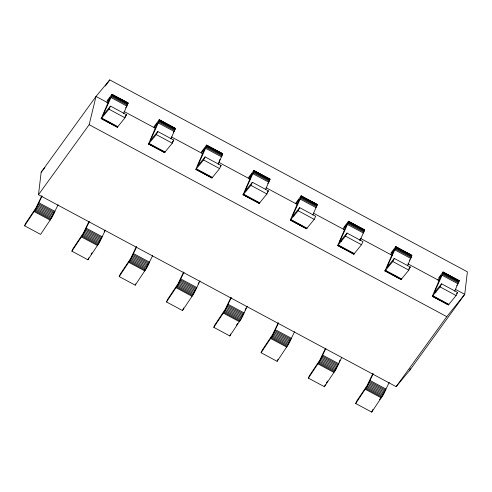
<?xml version="1.0" encoding="UTF-8"?>
<svg xmlns="http://www.w3.org/2000/svg" width="492" height="492" viewBox="0 0 492 492"><rect width="100%" height="100%" fill="white"/><g stroke="black" fill="none" stroke-linecap="round" stroke-linejoin="round"><path stroke-width="0.74" d="M117.231 126.733L117.342 127.213L125.005 117.803L126.493 114.71L110.472 106.112L103.013 115.263L111.395 96.586L112.004 94.292L107.17 100.694M123.59 113.517L128.111 102.963L111.795 94.421M164.672 151.634L164.512 152.606L172.305 143.19L173.793 140.097L157.778 131.499L150.312 140.65L158.695 121.973L159.303 119.679L154.033 126.684M170.89 138.904L175.416 128.35L174.808 128.732M211.831 177.507L211.947 177.987L219.604 168.578L221.093 165.484L205.078 156.886L197.612 166.038L205.994 147.36L206.603 145.066L201.333 152.071M218.19 164.291L222.716 153.738L206.4 145.195M259.13 202.895L259.247 203.374L266.904 193.965L268.392 190.871L252.378 182.274L244.911 191.425L253.294 172.747L253.903 170.453L248.632 177.458M265.489 189.678L270.016 179.125L253.7 170.583M296.012 203.78L299.419 199.211L290.36 220.01L306.547 228.762L314.203 219.352L315.692 216.259L299.677 207.661L292.211 216.812L300.594 198.135L301.202 195.841L295.932 202.845M312.789 215.065L317.315 204.512L300.999 195.97M353.73 253.669L353.846 254.149L361.503 244.739L362.991 241.646L346.977 233.048L339.511 242.199L347.893 223.522L348.502 221.228L343.668 227.63M360.089 240.453L364.615 229.899L348.299 221.357M401.029 279.056L401.146 279.536L408.803 270.126L410.291 267.033L394.276 258.435L386.81 267.587L395.193 248.909L395.802 246.615L390.968 253.017M407.388 265.84L411.54 256.695L411.613 255.342M448.329 304.443L448.446 304.923L456.102 295.514L457.591 292.42L441.576 283.822L434.116 292.974L442.493 274.296L443.101 272.002L438.704 277.802M454.688 291.227L459.214 280.674L442.898 272.131M38.487 194.709L41.162 172.218L96.014 96.432L109.765 79.895L467.4 271.848L464.731 294.333L409.879 370.119L396.122 386.657L38.487 194.709L89.157 124.704L96.014 96.432L108.148 102.951M117.342 127.213L101.198 118.627L110.22 97.662L106.813 102.231M164.648 152.6L148.498 144.015L157.52 123.049L154.113 127.619M259.247 203.374L243.097 194.789L252.119 173.824L248.712 178.393M353.846 254.149L337.703 245.563L346.725 224.598L343.311 229.167M401.146 279.536L385.002 270.951L394.024 249.985L390.611 254.555M448.446 304.923L432.302 296.338L441.324 275.372L437.911 279.942M409.879 370.119L410.236 368.631M173.399 132.385L173.516 132.059M267.832 183.565L267.999 183.159M58.105 204.721L51.789 217.612L40.615 234.395L24.6 225.797L25.738 223.19L36.125 207.679L41.752 195.865M105.405 230.108L99.089 242.999L87.914 259.782L71.9 251.184L73.037 248.577L83.425 233.067L88.745 221.923M87.914 259.782L88.769 257.826M152.704 255.496L146.388 268.386L135.214 285.169L119.199 276.572L120.337 273.964L130.724 258.454L136.352 246.633M135.214 285.169L135.786 283.866M200.01 280.883L193.688 293.773L182.514 310.557L166.499 301.959L167.637 299.351L178.024 283.841L183.651 272.021M182.514 310.557L183.651 307.949M247.31 306.27L240.988 319.16L229.813 335.944L213.799 327.346L214.936 324.738L225.324 309.228L230.951 297.408M229.813 335.944L230.668 333.988M294.61 331.657L288.287 344.548L277.113 361.331L261.098 352.733L262.236 350.126L272.623 334.615L278.251 322.795M277.113 361.331L277.968 359.375M341.602 357.721L335.587 369.935L324.413 386.718L308.398 378.12L309.536 375.513L319.923 360.003L325.556 348.182M324.413 386.718L325.267 384.762M389.209 382.432L382.893 395.322L371.718 412.105L355.704 403.508L356.835 400.9L367.223 385.39L372.856 373.569M371.718 412.105L372.85 409.498M125.724 107.877L125.934 107.404M409.522 260.2L409.731 259.727M456.822 285.588L457.031 285.114M24.6 225.797L35.775 209.02L42.091 196.13M53.751 213.19L54.68 211.173M71.9 251.184L83.074 234.407L89.39 221.517M104.144 231.861L104.759 230.514M119.199 276.572L130.374 259.794L136.69 246.904M219.088 161.339L220.016 159.322M166.499 301.959L177.673 285.182L183.996 272.291M198.122 283.976L198.743 282.636M213.799 327.346L224.973 310.569L231.295 297.678M245.114 310.034L246.043 308.023M261.098 352.733L272.273 335.956L278.595 323.066M359.75 240.188L360.679 238.171M308.398 378.12L319.572 361.343L325.895 348.453M339.099 362.155L340.027 360.138M355.704 403.508L366.872 386.73L373.194 373.84M242.728 315.212L242.956 314.739M290.028 340.599L290.255 340.126M101.198 118.627L108.984 109.206L110.472 106.112M148.498 144.015L156.29 134.593L157.778 131.499M201.412 153.006L204.82 148.436L195.798 169.402L203.59 159.98L205.078 156.886M243.097 194.789L250.889 185.367L252.378 182.274M290.36 220.01L298.189 210.754L299.677 207.661M337.703 245.563L345.489 236.142L346.977 233.048M385.002 270.951L392.788 261.529L394.276 258.435M432.302 296.338L440.088 286.916L441.576 283.822M53.53 213.663L53.001 214.703M100.577 239.561L100.829 239.05M147.877 264.948L148.129 264.438M195.176 290.335L195.429 289.825M384.375 391.884L384.627 391.374M242.205 316.251L242.476 315.723M289.505 341.639L289.776 341.11M100.3 240.09L99.728 241.154M147.317 266.018L147.606 265.477M194.617 291.405L194.906 290.864M52.429 215.767L52.718 215.244M288.927 342.703L289.216 342.174M336.522 367.561L335.396 369.498M383.526 393.477L383.822 392.948M146.739 267.051L147.028 266.541M194.039 292.439L194.328 291.928M51.857 216.751L52.14 216.277M99.156 242.138L99.439 241.664M382.961 394.461L383.237 393.987M193.756 292.912L193.251 293.706M288.091 344.111L288.361 343.687M51.352 217.544L51.592 217.175M382.45 395.254L382.696 394.885M91.137 254.075L91.973 252.839M144.279 270.797L145.115 269.561M236.375 325.286L237.63 323.428M326.387 382.868L327.641 381.011M379.529 399.59L380.783 397.733M105.282 86.088L109.765 79.895M396.122 386.657L446.791 316.657L464.731 294.333L455.278 289.265M41.162 172.218L44.938 167.52M125.06 116.487L126.493 114.71M172.36 141.874L173.793 140.097M220.139 166.665L221.093 165.484M267.439 192.052L268.392 190.871M408.864 268.81L410.291 267.033M456.637 293.601L457.591 292.42M112.004 94.292L128.111 102.963M159.303 119.679L175.416 128.35M206.603 145.066L222.716 153.738M253.903 170.453L270.016 179.125M301.202 195.841L317.315 204.512M348.502 221.228L364.615 229.899M395.802 246.615L411.915 255.287M443.101 272.002L459.214 280.674M159.094 119.808L161.763 121.241M163.098 121.961L169.107 125.183M170.441 125.897L174.445 128.049M395.599 246.744L410.943 254.985M112.084 94.648L128.098 103.246M159.383 120.036L175.398 128.633M206.683 145.423L222.698 154.021M253.983 170.81L269.997 179.408M301.282 196.197L317.297 204.795M348.582 221.584L364.597 230.182M395.882 246.972L411.896 255.569M443.187 272.359L459.202 280.957M111.961 95.122L127.975 103.72M159.26 120.509L175.275 129.107M206.56 145.896L222.575 154.494M253.86 171.284L269.874 179.881M301.159 196.671L317.174 205.269M348.459 222.058L364.474 230.656M395.759 247.445L411.773 256.043M443.058 272.832L459.073 281.43M111.727 95.774L127.742 104.372M159.027 121.161L175.041 129.759M206.326 146.548L222.341 155.146M253.626 171.936L269.641 180.533M300.926 197.323L316.94 205.92M348.225 222.71L364.24 231.308M395.525 248.097L411.54 256.695M442.825 273.484L458.839 282.082M111.395 96.586L127.41 105.183M158.695 121.973L174.709 130.571M205.994 147.36L222.009 155.958M253.294 172.747L269.308 181.345M300.594 198.135L316.608 206.732M347.893 223.522L363.908 232.119M395.193 248.909L411.207 257.507M442.493 274.296L458.507 282.894M110.971 97.533L126.985 106.131M158.27 122.92L174.285 131.518M205.57 148.307L221.591 156.905M252.876 173.694L268.89 182.292M300.175 199.082L316.19 207.679M347.475 224.469L363.49 233.067M394.775 249.856L410.789 258.454M442.074 275.243L458.089 283.841M124.156 111.543L155.447 128.338M171.456 136.93L202.747 153.725M218.762 162.317L250.047 179.113M266.061 187.704L297.346 204.5M313.361 213.091L344.646 229.887M360.661 238.479L392.616 255.631M407.96 263.866L439.245 280.655M108.984 109.206L125.005 117.803M156.29 134.593L172.305 143.19M203.59 159.98L219.604 168.578M250.889 185.367L266.904 193.965M298.189 210.754L314.203 219.352M345.489 236.142L361.503 244.739M392.788 261.529L408.803 270.126M440.088 286.916L456.102 295.514M292.758 215.201L294.093 215.914M340.058 240.588L341.393 241.301M434.664 291.362L435.998 292.076M101.85 118.092L117.865 126.69M149.15 143.48L165.164 152.077M196.449 168.867L212.464 177.464M243.749 194.254L259.764 202.852M291.049 219.641L307.063 228.239M338.348 245.028L354.363 253.626M385.648 270.416L401.663 279.013M432.948 295.803L448.962 304.4M112.557 124.224L113.892 124.943M200.484 171.419L201.818 172.138M207.827 175.361L209.162 176.075M293.084 221.117L295.753 222.55M300.428 225.059L301.762 225.773M385.015 270.459L387.019 271.535M434.319 296.922L435.654 297.642M441.656 300.864L442.991 301.578M101.549 118.437L117.563 127.034M148.848 143.824L164.863 152.422M196.148 169.211L212.163 177.809M243.448 194.598L259.462 203.196M290.747 219.986L306.762 228.583M338.047 245.373L354.062 253.97M385.347 270.76L401.361 279.358M432.646 296.147L448.661 304.745M101.161 118.461L117.176 127.059M148.461 143.849L163.811 152.09M196.431 169.599L211.775 177.833M243.06 194.623L259.075 203.221M337.66 245.397L353.674 253.995M384.959 270.784L400.974 279.382M432.259 296.172L448.28 304.769M195.798 169.402L211.947 177.987M290.403 220.176L306.547 228.762M89.157 124.704L446.791 316.657M39.003 202.845L55.018 211.437M86.303 228.233L102.318 236.824M133.603 253.62L149.617 262.211M180.902 279.007L196.917 287.599M228.202 304.394L244.216 312.986M275.502 329.781L291.516 338.373M322.801 355.169L338.822 363.76M370.107 380.556L386.122 389.147M38.554 203.799L54.569 212.396M85.854 229.186L101.869 237.784M133.154 254.573L149.168 263.171M180.453 279.96L196.468 288.558M227.753 305.347L243.768 313.945M275.053 330.735L291.067 339.332M322.352 356.122L338.367 364.72M369.652 381.509L385.666 390.107M38.05 204.82L54.065 213.417M85.35 230.207L101.364 238.804M132.649 255.594L148.664 264.192M179.949 280.981L195.964 289.579M227.249 306.368L243.263 314.966M274.548 331.756L290.563 340.353M321.848 357.143L337.863 365.74M369.148 382.53L385.162 391.128M37.503 205.877L53.517 214.475M84.802 231.265L100.817 239.862M132.102 256.652L148.117 265.25M179.402 282.039L195.422 290.637M226.707 307.426L242.722 316.024M274.007 332.813L290.022 341.411M321.307 358.201L337.321 366.798M368.606 383.588L384.621 392.186M36.937 206.947L52.951 215.545M84.237 232.335L100.251 240.932M131.536 257.722L147.551 266.32M178.836 283.109L194.85 291.707M226.135 308.496L242.15 317.094M273.435 333.883L289.45 342.481M320.735 359.271L336.749 367.868M368.034 384.658L384.049 393.256M36.353 208.005L52.367 216.603M83.652 233.392L99.667 241.99M130.952 258.78L146.967 267.377M178.252 284.167L194.266 292.765M225.551 309.554L241.566 318.152M272.851 334.941L288.865 343.539M320.151 360.328L336.171 368.926M367.456 385.716L383.471 394.313M35.775 209.02L51.789 217.612M83.074 234.407L99.089 242.999M130.374 259.794L146.388 268.386M177.673 285.182L193.688 293.773M224.973 310.569L240.988 319.16M272.273 335.956L288.287 344.548M319.572 361.343L335.587 369.935M366.872 386.73L382.893 395.322M35.215 209.961L51.229 218.559M82.515 235.348L98.529 243.946M129.814 260.735L145.829 269.333M177.114 286.123L193.128 294.72M224.413 311.51L240.428 320.108M271.713 336.897L287.728 345.495M319.013 362.284L335.027 370.882M366.312 387.671L382.327 396.269M34.686 210.816L50.701 219.414M81.986 236.203L98 244.801M129.285 261.59L145.3 270.188M176.585 286.977L192.6 295.575M223.885 312.365L239.899 320.962M271.184 337.752L287.199 346.35M318.484 363.139L334.498 371.737M365.784 388.526L381.798 397.124M34.2 211.56L50.215 220.158M81.5 236.947L97.514 245.545M128.799 262.334L144.814 270.932M176.099 287.722L192.114 296.319M223.399 313.109L239.413 321.707M270.698 338.496L286.713 347.094M317.998 363.883L334.019 372.481M365.304 389.27L381.318 397.868"/></g></svg>
